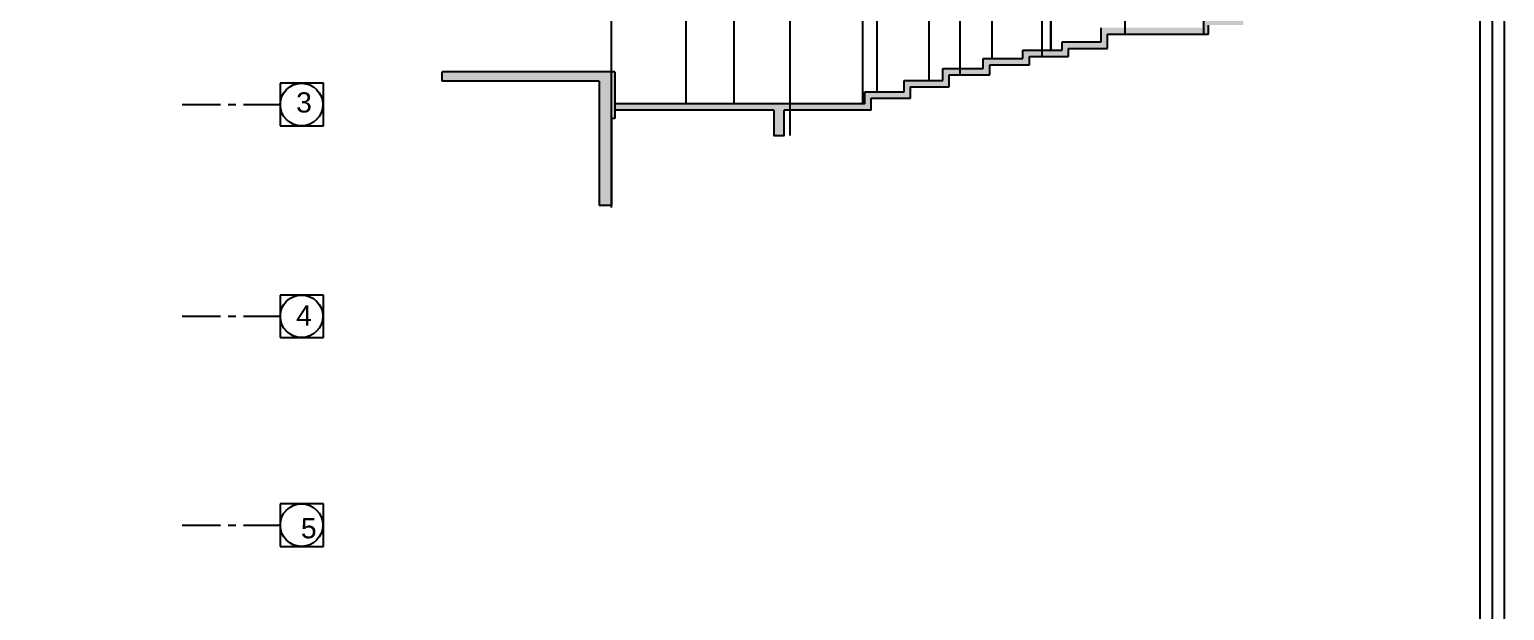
# Model space of a CAD drawing. Header units: inches. Extents: x 751443 to 884462, y -58136 to 349881.
# Drawn here: x 838331 to 874796, y 203716 to 218069 of the extents above; entities that cross this region are included whole.
import ezdxf

# ---------------------------------------------------------------- set-up
doc = ezdxf.new("R2010")
doc.units = ezdxf.units.IN
doc.header["$MEASUREMENT"] = 0
doc.linetypes.add('CENTER', pattern=[50.8, 31.75, -6.35, 6.35, -6.35])
doc.linetypes.add('HIDDEN', pattern=[0.375, 0.25, -0.125])
for name, color, linetype in [('AXES', 8, 'CENTER'), ('HATCH', 8, 'Continuous'), ('WALL', 8, 'Continuous')]:
    doc.layers.add(name, color=color, linetype=linetype)
doc.styles.get("Standard").update_dxf_attribs({"font": 'arial.ttf'})
pattern_1 = [(185, (233601.49746, -55778.0396), (0.010894467843, -0.124524337261), [])]

# ---------------------------------------------------------------- blocks, each defined once
blk = doc.blocks.new('A$C618A793C')
at = {"layer": 'AXES', "linetype": 'CENTER', "ltscale": 0.03}
for p, q in [((19.514, 2.615), (21.944, 2.615)), ((19.514, -2.615), (21.944, -2.615)), ((19.514, -7.775), (21.944, -7.775))]:
    blk.add_line(p, q, dxfattribs=at)
at = {"layer": 'AXES'}
for points in [[(21.944, 3.14), (21.944, 2.09), (23.009, 2.09), (23.009, 3.14)], [(21.944, -2.09), (21.944, -3.14), (23.009, -3.14), (23.009, -2.09)], [(21.944, -7.25), (21.944, -8.3), (23.009, -8.3), (23.009, -7.25)]]:
    blk.add_lwpolyline(points, close=True, dxfattribs=at)
at = {"layer": 'AXES', "linetype": 'Continuous'}
for centre in [(22.469, 2.615), (22.469, -2.615), (22.469, -7.775)]:
    blk.add_circle(centre, 0.525, dxfattribs=at)
at = {"layer": 'AXES'}
for s, p in [('3', (22.336, 2.418)), ('4', (22.336, -2.846)), ('5', (22.453, -8.101))]:
    blk.add_text(s, height=0.5, dxfattribs=at).set_placement(p)

msp = doc.modelspace()

# ---------------------------------------------------------------- hatches: boundary and pattern name
at = {"layer": 'HATCH'}
h = msp.add_hatch(dxfattribs=at)
h.set_pattern_fill('ANSI31', color=256, angle=140, style=0)
h.set_pattern_definition(pattern_1)
h.paths.add_polyline_path([(856730.1, 216078.9), (856730.1, 215449.7), (856991.1, 215449.7), (856991.1, 216078.9), (859136.5, 216078.9), (859136.5, 216369.7), (860108.5, 216369.7), (860108.5, 216655.4), (861067, 216655.4), (861067, 216948.4), (862068.7, 216948.4), (862068.7, 217198.6), (863049, 217198.6), (863049, 217403.7), (864021.1, 217403.7), (864021.1, 217603.7), (864979.1, 217603.7), (864979.1, 217956.3), (867482.1, 217956.3), (867482.1, 218180.4), (868337.8, 218180.4), (868337.8, 218412.6), (869273.6, 218412.6), (869273.6, 218639.8), (870146.3, 218639.8), (870146.3, 218884.3), (870968.6, 218884.3), (870968.6, 219115.4), (873365, 219115.4), (873365, 225658.8), (869556.6, 225658.8), (869556.6, 231292.5), (869353.2, 231292.5), (869353.2, 225455.4), (873161.6, 225455.4), (873161.6, 219273.1), (870810.9, 219273.1), (870810.9, 219042.1), (869988.6, 219042.1), (869988.6, 218797.5), (869115.9, 218797.5), (869115.9, 218570.4), (868180.1, 218570.4), (868180.1, 218338.1), (867324.4, 218338.1), (867324.4, 218114), (864821.4, 218114), (864821.4, 217761.4), (863863.3, 217761.4), (863863.3, 217561.5), (862891.3, 217561.5), (862891.3, 217356.3), (861911, 217356.3), (861911, 217106.1), (860909.3, 217106.1), (860909.3, 216813.1), (859950.7, 216813.1), (859950.7, 216527.5), (858978.7, 216527.5), (858978.7, 216236.6), (852800.4, 216236.6), (852800.4, 216078.9)])
h = msp.add_hatch(dxfattribs=at)
h.set_pattern_fill('ANSI31', color=256, angle=140, style=0)
h.set_pattern_definition(pattern_1)
h.paths.add_polyline_path([(852716, 215874.6), (852800.4, 215874.6), (852800.4, 217025.3), (848532.8, 217025.3), (848532.8, 216796.7), (852410.6, 216796.7), (852410.6, 213723.3), (852716, 213723.3)])

# ---------------------------------------------------------------- linework, layer by layer
at = {"layer": 'AXES', "linetype": 'CENTER', "ltscale": 0.03}
for p, q in [((852715.5, 213674), (852715.5, 236822.5)), ((857135.5, 215447), (857135.5, 236822.5)), ((859285.5, 216527.5), (859285.5, 236822.5)), ((861335.5, 216948.4), (861335.5, 236822.5)), ((863365.5, 217403.7), (863365.5, 236822.5)), ((865415.5, 217956.3), (865415.5, 236822.5)), ((867365.5, 217956.3), (867365.5, 236822.5))]:
    msp.add_line(p, q, dxfattribs=at)
at = {"layer": 'AXES', "linetype": 'HIDDEN', "ltscale": 500, "const_width": 50}
for points in [[(862124.3, 226489.5), (862124.3, 217356.3)], [(863580.3, 226697.1), (863580.3, 217561.5)], [(854563.6, 224520.6), (854563.6, 216236.6)], [(855747.1, 224520.6), (855747.1, 216236.6)]]:
    msp.add_lwpolyline(points, dxfattribs=at)
at = {"layer": 'AXES', "color": 2, "linetype": 'HIDDEN', "ltscale": 500, "const_width": 50}
for points in [[(858925.3, 225378.3), (858925.3, 216236.6)], [(860568.5, 225444.5), (860568.5, 216813.1)]]:
    msp.add_lwpolyline(points, dxfattribs=at)
at = {"layer": 'WALL', "color": 5}
for p, q in [((864821.4, 217761.4), (864821.4, 218114)), ((867482.1, 217956.3), (867482.1, 218180.4)), ((863863.3, 217561.5), (863863.3, 217761.4)), ((863863.3, 217761.4), (864821.4, 217761.4)), ((864979.1, 217603.7), (864979.1, 217956.3)), ((864979.1, 217956.3), (867482.1, 217956.3)), ((861911, 217106.1), (861911, 217356.3)), ((861911, 217356.3), (862891.3, 217356.3)), ((862891.3, 217356.3), (862891.3, 217561.5)), ((862891.3, 217561.5), (863863.3, 217561.5)), ((863049, 217198.6), (863049, 217403.7)), ((863049, 217403.7), (864021.1, 217403.7)), ((864021.1, 217403.7), (864021.1, 217603.7)), ((864021.1, 217603.7), (864979.1, 217603.7)), ((852800.4, 217025.3), (848532.8, 217025.3)), ((848532.8, 216796.7), (848532.8, 217025.3)), ((852800.4, 217025.3), (852800.4, 215874.6)), ((860909.3, 216813.1), (860909.3, 217106.1)), ((860909.3, 217106.1), (861911, 217106.1)), ((862068.7, 216948.4), (862068.7, 217198.6)), ((862068.7, 217198.6), (863049, 217198.6)), ((852410.6, 216796.7), (848532.8, 216796.7)), ((852410.6, 216796.7), (852410.6, 213723.3)), ((859950.7, 216527.5), (859950.7, 216813.1)), ((859950.7, 216813.1), (860909.3, 216813.1)), ((860108.5, 216369.7), (860108.5, 216655.4)), ((860108.5, 216655.4), (861067, 216655.4)), ((861067, 216655.4), (861067, 216948.4)), ((861067, 216948.4), (862068.7, 216948.4)), ((858978.7, 216236.6), (858978.7, 216527.5)), ((858978.7, 216527.5), (859950.7, 216527.5)), ((859136.5, 216078.9), (859136.5, 216369.7)), ((859136.5, 216369.7), (860108.5, 216369.7)), ((852800.4, 215874.6), (852716, 215874.6)), ((852716, 215874.6), (852716, 213723.3)), ((858978.7, 216236.6), (852800.4, 216236.6)), ((856730.1, 216078.9), (852800.4, 216078.9)), ((859136.5, 216078.9), (856991.1, 216078.9)), ((852716, 213723.3), (852410.6, 213723.3))]:
    msp.add_line(p, q, dxfattribs=at)
at = {"layer": 'WALL'}
for points in [[(777796, 160716.4), (874796, 160716.4), (874796, 246716.4), (777796, 246716.4)], [(778096, 161016.4), (874496, 161016.4), (874496, 246416.4), (778096, 246416.4)], [(778396, 161316.4), (874196, 161316.4), (874196, 246116.4), (778396, 246116.4)]]:
    msp.add_lwpolyline(points, close=True, dxfattribs=at)
at = {"layer": 'WALL', "color": 5}
msp.add_lwpolyline([(856730.1, 216078.9), (856730.1, 215449.7), (856991.1, 215449.7), (856991.1, 216078.9)], dxfattribs=at)

# ---------------------------------------------------------------- block references
at = {"ltscale": 0.011, "xscale": 1000, "yscale": 1000, "zscale": 1000}
msp.add_blockref('A$C618A793C', (822587.4, 213600.4), dxfattribs=at)

doc.saveas('drawing.dxf')
